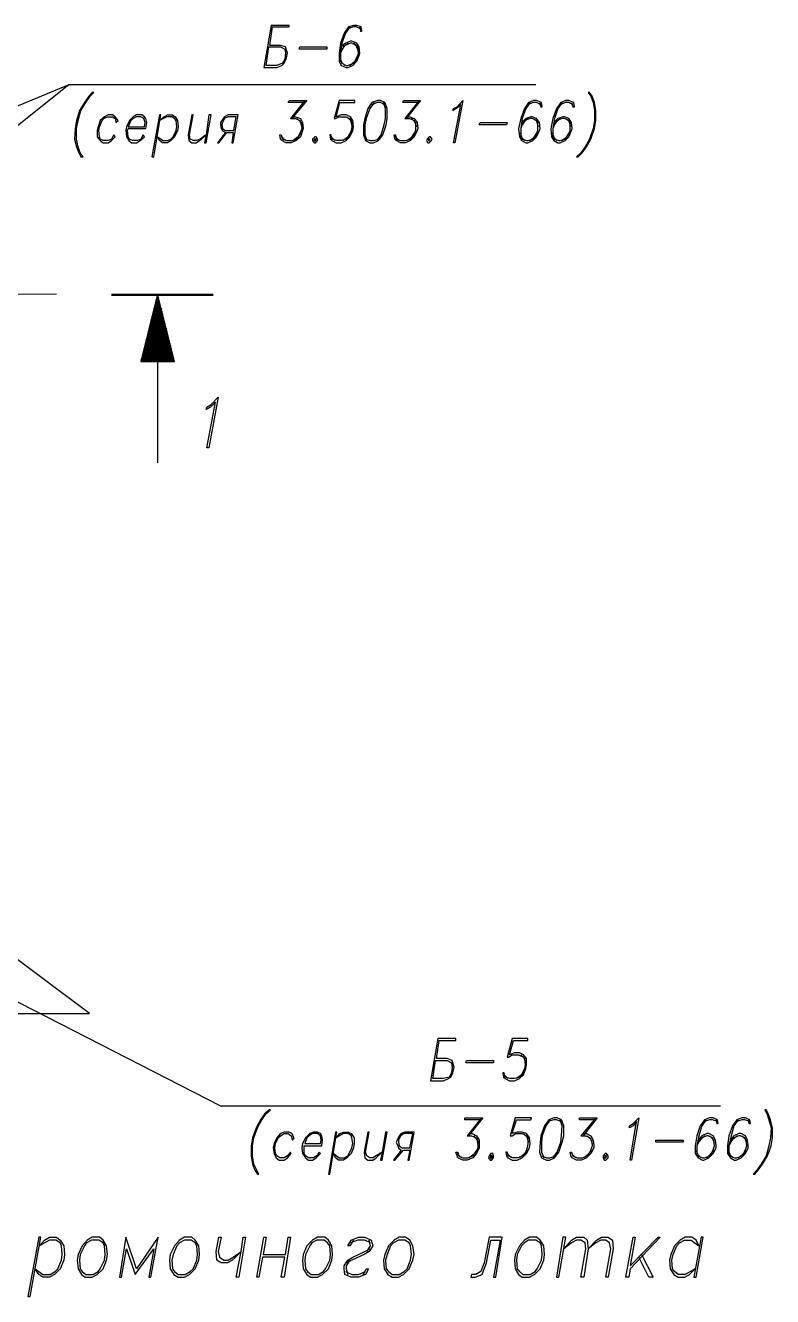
# Model space of a CAD drawing. Header units: millimetres. Extents: x 4241 to 6572, y 870 to 1291.
# Drawn here: x 4985.3 to 5029.5, y 964 to 1039.2 of the extents above; entities that cross this region are included whole.
import ezdxf

# ---------------------------------------------------------------- set-up
doc = ezdxf.new("R2010")
doc.units = ezdxf.units.MM
doc.layers.add('PDF _0', color=7, linetype='Continuous')

msp = doc.modelspace()

# ---------------------------------------------------------------- linework, layer by layer
at = {"layer": 'PDF _0', "lineweight": 25}
for points in [[(4999.9293, 1039.1502), (5000.903, 1039.1502), (5000.903, 1039.2349), (4999.8446, 1039.2349), (4999.4213, 1036.7371), (5000.1833, 1036.7371), (5000.4797, 1036.8641), (5000.6067, 1036.9911), (5000.7337, 1037.2451), (5000.8183, 1037.5838), (5000.7337, 1037.8378), (5000.6913, 1037.9648), (5000.395, 1038.0495), (4999.76, 1038.0495)], [(4999.7176, 1037.9648), (5000.395, 1037.9648), (5000.649, 1037.8378), (5000.6913, 1037.5838), (5000.649, 1037.2451), (5000.522, 1036.9911), (5000.1833, 1036.8641), (4999.5483, 1036.8641)], [(5003.1468, 1037.8378), (5001.4957, 1037.8378), (5001.538, 1037.9648), (5003.1468, 1037.9648)], [(4988.7106, 1031.4453), (4988.5413, 1031.6993), (4988.4142, 1032.038), (4988.3296, 1032.5036), (4988.3296, 1033.1387), (4988.4142, 1033.6043), (4988.5836, 1034.197), (4988.8799, 1034.6627), (4989.1339, 1035.0437), (4989.3456, 1035.2554), (4989.2609, 1035.2554), (4989.0493, 1035.0437), (4988.7953, 1034.6627), (4988.4989, 1034.197), (4988.3296, 1033.6043), (4988.2449, 1033.1387), (4988.2026, 1032.5036), (4988.3296, 1032.038), (4988.4566, 1031.6993), (4988.5836, 1031.4453)], [(5018.0063, 1031.4453), (5018.2603, 1031.6993), (5018.5143, 1032.038), (5018.7683, 1032.5036), (5018.98, 1033.1387), (5019.0646, 1033.6043), (5019.0646, 1034.197), (5018.98, 1034.6627), (5018.853, 1035.0437), (5018.6836, 1035.2554), (5018.599, 1035.2554), (5018.7683, 1035.0437), (5018.8953, 1034.6627), (5018.98, 1034.197), (5018.98, 1033.6043), (5018.8953, 1033.1387), (5018.6836, 1032.5036), (5018.4296, 1032.038), (5018.1756, 1031.6993), (5017.9216, 1031.4453)], [(5006.1525, 1034.7897), (5005.8138, 1034.6627), (5005.5598, 1034.324), (5005.3905, 1033.7313), (5005.3058, 1033.3503), (5005.3058, 1032.7576), (5005.4328, 1032.419), (5005.6868, 1032.292), (5005.8985, 1032.292), (5006.1949, 1032.419), (5006.4489, 1032.7576), (5006.6605, 1033.3503), (5006.7029, 1033.7313), (5006.7029, 1034.324), (5006.5759, 1034.6627), (5006.3219, 1034.7897)], [(5010.7247, 1032.292), (5010.64, 1032.292), (5011.0634, 1034.5357), (5010.8094, 1034.324), (5010.5977, 1034.197), (5010.64, 1034.324), (5010.8517, 1034.4087), (5011.1904, 1034.7897)], [(4990.6157, 1032.6306), (4990.531, 1032.7576), (4990.404, 1032.5036), (4990.1923, 1032.419), (4989.896, 1032.419), (4989.7266, 1032.5036), (4989.6843, 1032.6306), (4989.642, 1033.0117), (4989.6843, 1033.2233), (4989.8536, 1033.6043), (4989.9383, 1033.7313), (4990.15, 1033.816), (4990.4463, 1033.816), (4990.6157, 1033.7313), (4990.658, 1033.4773), (4990.785, 1033.6043), (4990.6157, 1033.816), (4990.4463, 1033.943), (4990.1923, 1033.943), (4989.9806, 1033.816), (4989.7266, 1033.6043), (4989.5996, 1033.2233), (4989.5573, 1033.0117), (4989.5573, 1032.6306), (4989.7266, 1032.419), (4989.896, 1032.292), (4990.1923, 1032.292), (4990.404, 1032.419)], [(4991.3777, 1033.1387), (4992.4361, 1033.1387), (4992.4784, 1033.4773), (4992.4361, 1033.7313), (4992.3514, 1033.816), (4992.182, 1033.943), (4991.8857, 1033.943), (4991.674, 1033.816), (4991.4624, 1033.6043), (4991.293, 1033.2233), (4991.2507, 1033.0117), (4991.293, 1032.6306), (4991.42, 1032.419), (4991.5894, 1032.292), (4991.8857, 1032.292), (4992.0974, 1032.419), (4992.3514, 1032.6306), (4992.2667, 1032.7576), (4992.1397, 1032.5036), (4991.928, 1032.419), (4991.6317, 1032.419), (4991.4624, 1032.5036), (4991.3777, 1032.6306), (4991.3353, 1033.0117)], [(4992.3514, 1033.2233), (4992.3937, 1033.4773), (4992.309, 1033.7313), (4992.1397, 1033.816), (4991.8857, 1033.816), (4991.674, 1033.7313), (4991.547, 1033.6043), (4991.3777, 1033.2233)], [(4992.9017, 1031.4453), (4993.3251, 1033.943), (4993.2404, 1033.943), (4992.7747, 1031.4453)], [(4993.1134, 1032.6306), (4993.4521, 1032.419), (4993.7061, 1032.419), (4993.9178, 1032.5036), (4994.0448, 1032.6306), (4994.2141, 1033.0117), (4994.2564, 1033.2233), (4994.2141, 1033.6043), (4994.1294, 1033.7313), (4993.9601, 1033.816), (4993.6638, 1033.816), (4993.2404, 1033.6043), (4993.4944, 1033.816), (4993.7061, 1033.943), (4994.0024, 1033.943), (4994.1718, 1033.816), (4994.2988, 1033.6043), (4994.3411, 1033.2233), (4994.2988, 1033.0117), (4994.1294, 1032.6306), (4993.9178, 1032.419), (4993.7061, 1032.292), (4993.4098, 1032.292), (4993.2404, 1032.419)], [(4995.9922, 1032.7576), (4995.6535, 1032.5036), (4995.4418, 1032.419), (4995.2301, 1032.419), (4995.0608, 1032.5036), (4995.0185, 1032.7576), (4995.2301, 1033.943), (4995.1455, 1033.943), (4994.9338, 1032.7576), (4994.9761, 1032.419), (4995.1455, 1032.292), (4995.3995, 1032.292), (4995.6112, 1032.419), (4995.9922, 1032.7576), (4995.9075, 1032.292), (4995.9922, 1032.292), (4996.2885, 1033.943), (4996.1615, 1033.943)], [(4997.2199, 1032.8847), (4997.6009, 1032.8847), (4997.5162, 1032.292), (4997.6009, 1032.292), (4997.8972, 1033.943), (4997.3046, 1033.943), (4997.0929, 1033.816), (4997.0082, 1033.7313), (4996.8389, 1033.4773), (4996.8389, 1033.3503), (4996.8812, 1033.1387), (4996.9659, 1033.0117), (4997.1352, 1032.8847), (4996.6695, 1032.292), (4996.7542, 1032.292)], [(4997.6432, 1033.0117), (4997.7702, 1033.816), (4997.3046, 1033.816), (4997.0929, 1033.7313), (4996.9659, 1033.4773), (4996.9235, 1033.3503), (4996.9659, 1033.1387), (4997.1352, 1033.0117)], [(5013.7728, 1033.3503), (5012.1641, 1033.3503), (5012.2064, 1033.4773), (5013.8151, 1033.4773)], [(5002.4271, 1032.6306), (5002.3001, 1032.5036), (5002.3001, 1032.419), (5002.3847, 1032.292), (5002.4694, 1032.292), (5002.5964, 1032.419), (5002.5964, 1032.5036), (5002.5117, 1032.6306)], [(5002.3847, 1032.5036), (5002.3847, 1032.419), (5002.4694, 1032.419), (5002.5117, 1032.5036)], [(5009.2006, 1032.6306), (5009.0736, 1032.5036), (5009.0313, 1032.419), (5009.116, 1032.292), (5009.2006, 1032.292), (5009.3276, 1032.419), (5009.37, 1032.5036), (5009.2853, 1032.6306)], [(5009.1583, 1032.5036), (5009.1583, 1032.419), (5009.243, 1032.419), (5009.243, 1032.5036)], [(4996.1615, 1014.215), (4996.0345, 1014.215), (4996.5425, 1016.9244), (4996.2462, 1016.6281), (4995.9922, 1016.5011), (4996.0345, 1016.6281), (4996.2885, 1016.7974), (4996.7119, 1017.2208)], [(5009.7933, 979.1195), (5010.767, 979.1195), (5010.767, 979.2465), (5009.7087, 979.2465), (5009.2853, 976.7487), (5010.0473, 976.7487), (5010.3437, 976.8757), (5010.4707, 976.9604), (5010.5977, 977.2144), (5010.6824, 977.5531), (5010.5977, 977.8071), (5010.5553, 977.9341), (5010.259, 978.0611), (5009.624, 978.0611)], [(5009.5816, 977.9341), (5010.259, 977.9341), (5010.513, 977.8071), (5010.5553, 977.5531), (5010.513, 977.2144), (5010.386, 976.9604), (5010.0473, 976.8757), (5009.4123, 976.8757)], [(5013.0108, 977.8071), (5011.3597, 977.8071), (5011.402, 977.9341), (5013.0108, 977.9341)], [(4999.125, 971.2028), (4998.9979, 971.4569), (4998.8286, 971.7955), (4998.7439, 972.3036), (4998.7439, 972.8962), (4998.8286, 973.3619), (4999.0403, 973.9546), (4999.2943, 974.4203), (4999.5483, 974.8013), (4999.8023, 975.013), (4999.7176, 975.013), (4999.4636, 974.8013), (4999.2096, 974.4203), (4998.9556, 973.9546), (4998.7439, 973.3619), (4998.6593, 972.8962), (4998.6593, 972.3036), (4998.7439, 971.7955), (4998.8709, 971.4569), (4999.0403, 971.2028)], [(5028.463, 971.2028), (5028.6746, 971.4569), (5028.9286, 971.7955), (5029.225, 972.3036), (5029.4367, 972.8962), (5029.5213, 973.3619), (5029.5213, 973.9546), (5029.3943, 974.4203), (5029.2673, 974.8013), (5029.1403, 975.013), (5029.0557, 975.013), (5029.1827, 974.8013), (5029.3097, 974.4203), (5029.4367, 973.9546), (5029.3943, 973.3619), (5029.3097, 972.8962), (5029.1403, 972.3036), (5028.844, 971.7955), (5028.59, 971.4569), (5028.3783, 971.2028)], [(5016.5669, 974.5473), (5016.2705, 974.4203), (5016.0165, 974.0816), (5015.8049, 973.4889), (5015.7625, 973.1079), (5015.7202, 972.5152), (5015.8472, 972.1765), (5016.1435, 972.0495), (5016.3129, 972.0495), (5016.6092, 972.1765), (5016.8632, 972.5152), (5017.0749, 973.1079), (5017.1596, 973.4889), (5017.1596, 974.0816), (5017.0326, 974.4203), (5016.7786, 974.5473)], [(5021.1814, 972.0495), (5021.0967, 972.0495), (5021.4777, 974.3356), (5021.2661, 974.0816), (5021.0544, 973.9546), (5021.0544, 974.0816), (5021.2661, 974.2086), (5021.6047, 974.5473)], [(5001.03, 972.4306), (5000.9877, 972.5152), (5000.8183, 972.3036), (5000.6067, 972.1765), (5000.3527, 972.1765), (5000.1833, 972.3036), (5000.0987, 972.4306), (5000.0563, 972.7692), (5000.0987, 973.0232), (5000.268, 973.3619), (5000.395, 973.4889), (5000.6067, 973.6159), (5000.8607, 973.6159), (5001.03, 973.4889), (5001.1147, 973.2349), (5001.1994, 973.3619), (5001.0724, 973.6159), (5000.903, 973.7006), (5000.6067, 973.7006), (5000.395, 973.6159), (5000.1833, 973.3619), (5000.014, 973.0232), (4999.9716, 972.7692), (5000.014, 972.4306), (5000.141, 972.1765), (5000.3103, 972.0495), (5000.6067, 972.0495), (5000.8183, 972.1765)], [(5001.792, 972.8962), (5002.8504, 972.8962), (5002.8927, 973.2349), (5002.8504, 973.4889), (5002.7657, 973.6159), (5002.5964, 973.7006), (5002.3424, 973.7006), (5002.1307, 973.6159), (5001.8767, 973.3619), (5001.7074, 973.0232), (5001.665, 972.7692), (5001.7074, 972.4306), (5001.8767, 972.1765), (5002.0461, 972.0495), (5002.3001, 972.0495), (5002.5117, 972.1765), (5002.7657, 972.4306), (5002.6811, 972.5152), (5002.5541, 972.3036), (5002.3424, 972.1765), (5002.0461, 972.1765), (5001.8767, 972.3036), (5001.792, 972.4306), (5001.792, 972.7692)], [(5002.7657, 973.0232), (5002.8081, 973.2349), (5002.7657, 973.4889), (5002.5964, 973.6159), (5002.3001, 973.6159), (5002.0884, 973.4889), (5001.9614, 973.3619), (5001.8344, 973.0232)], [(5003.3161, 971.2028), (5003.7394, 973.7006), (5003.6548, 973.7006), (5003.2314, 971.2028)], [(5003.5278, 972.4306), (5003.8664, 972.1765), (5004.1628, 972.1765), (5004.3745, 972.3036), (5004.4591, 972.4306), (5004.6285, 972.7692), (5004.6708, 973.0232), (5004.6285, 973.3619), (5004.5861, 973.4889), (5004.4168, 973.6159), (5004.1205, 973.6159), (5003.6971, 973.3619), (5003.9088, 973.6159), (5004.1205, 973.7006), (5004.4168, 973.7006), (5004.5861, 973.6159), (5004.7555, 973.3619), (5004.7555, 973.0232), (5004.7131, 972.7692), (5004.5861, 972.4306), (5004.3321, 972.1765), (5004.1205, 972.0495), (5003.8241, 972.0495), (5003.6548, 972.1765)], [(5006.4065, 972.5152), (5006.0679, 972.3036), (5005.8562, 972.1765), (5005.6868, 972.1765), (5005.5175, 972.3036), (5005.4328, 972.5152), (5005.6445, 973.7006), (5005.5598, 973.7006), (5005.3482, 972.5152), (5005.3905, 972.1765), (5005.5598, 972.0495), (5005.8562, 972.0495), (5006.0679, 972.1765), (5006.4065, 972.5152), (5006.3219, 972.0495), (5006.4065, 972.0495), (5006.7029, 973.7006), (5006.6182, 973.7006)], [(5007.6766, 972.6422), (5008.0576, 972.6422), (5007.9306, 972.0495), (5008.0153, 972.0495), (5008.3116, 973.7006), (5007.7612, 973.7006), (5007.5496, 973.6159), (5007.4226, 973.4889), (5007.2956, 973.2349), (5007.2532, 973.1079), (5007.3379, 972.8962), (5007.3802, 972.7692), (5007.5496, 972.6422), (5007.0839, 972.0495), (5007.1686, 972.0495)], [(5008.0576, 972.7692), (5008.2269, 973.6159), (5007.7189, 973.6159), (5007.5072, 973.4889), (5007.3802, 973.2349), (5007.3802, 973.1079), (5007.4226, 972.8962), (5007.5919, 972.7692)], [(5024.2295, 973.1079), (5022.6208, 973.1079), (5022.6208, 973.2349), (5024.2295, 973.2349)], [(5012.8414, 972.4306), (5012.7568, 972.3036), (5012.7144, 972.1765), (5012.7991, 972.0495), (5012.8838, 972.0495), (5013.0108, 972.1765), (5013.0108, 972.3036), (5012.9684, 972.4306)], [(5012.8414, 972.3036), (5012.7991, 972.1765), (5012.9261, 972.1765), (5012.9261, 972.3036)], [(5019.615, 972.4306), (5019.488, 972.3036), (5019.488, 972.1765), (5019.5727, 972.0495), (5019.6573, 972.0495), (5019.7843, 972.1765), (5019.7843, 972.3036), (5019.6997, 972.4306)], [(5019.615, 972.3036), (5019.5727, 972.1765), (5019.6573, 972.1765), (5019.6997, 972.3036)], [(4985.5778, 963.9636), (4986.2128, 967.4774), (4986.0858, 967.4774), (4985.4508, 963.9636)], [(4985.8742, 965.6147), (4986.3398, 965.276), (4986.7632, 965.276), (4987.0595, 965.4453), (4987.2289, 965.6147), (4987.4405, 966.1227), (4987.4829, 966.4614), (4987.4405, 966.9694), (4987.3559, 967.1387), (4987.1019, 967.308), (4986.7209, 967.308), (4986.1282, 966.9694), (4986.4245, 967.308), (4986.7209, 967.4774), (4987.1442, 967.4774), (4987.3559, 967.308), (4987.5675, 966.9694), (4987.6099, 966.4614), (4987.5675, 966.1227), (4987.3559, 965.6147), (4987.0172, 965.276), (4986.7209, 965.1066), (4986.3398, 965.1066), (4986.0858, 965.276)], [(4989.2609, 967.4774), (4988.9646, 967.308), (4988.6683, 966.9694), (4988.4142, 966.4614), (4988.3719, 966.1227), (4988.4142, 965.6147), (4988.6259, 965.276), (4988.8376, 965.1066), (4989.2609, 965.1066), (4989.5573, 965.276), (4989.896, 965.6147), (4990.1076, 966.1227), (4990.15, 966.4614), (4990.1076, 966.9694), (4989.896, 967.308), (4989.6843, 967.4774)], [(4989.2186, 967.308), (4988.9223, 967.1387), (4988.7953, 966.9694), (4988.5413, 966.4614), (4988.4989, 966.1227), (4988.5413, 965.6147), (4988.6683, 965.4453), (4988.8799, 965.276), (4989.3033, 965.276), (4989.5996, 965.4453), (4989.7266, 965.6147), (4989.9806, 966.1227), (4990.023, 966.4614), (4989.9806, 966.9694), (4989.896, 967.1387), (4989.642, 967.308)], [(4990.8697, 965.1066), (4990.9967, 965.1066), (4991.293, 966.8), (4991.801, 965.276), (4992.9017, 966.8), (4992.6054, 965.1066), (4992.7324, 965.1066), (4993.1557, 967.4774), (4991.8857, 965.6147), (4991.2507, 967.4774)], [(4994.7221, 967.4774), (4994.4258, 967.308), (4994.1294, 966.9694), (4993.8754, 966.4614), (4993.8331, 966.1227), (4993.8754, 965.6147), (4994.0871, 965.276), (4994.3411, 965.1066), (4994.7221, 965.1066), (4995.0185, 965.276), (4995.3572, 965.6147), (4995.5688, 966.1227), (4995.6112, 966.4614), (4995.5688, 966.9694), (4995.3572, 967.308), (4995.1455, 967.4774)], [(4994.7221, 967.308), (4994.4258, 967.1387), (4994.2564, 966.9694), (4994.0448, 966.4614), (4993.9601, 966.1227), (4994.0024, 965.6147), (4994.1294, 965.4453), (4994.3411, 965.276), (4994.7645, 965.276), (4995.0608, 965.4453), (4995.2301, 965.6147), (4995.4418, 966.1227), (4995.4842, 966.4614), (4995.4418, 966.9694), (4995.3572, 967.1387), (4995.1031, 967.308)], [(4998.0666, 966.6307), (4997.5586, 966.1227), (4997.2622, 965.9533), (4996.8812, 965.9533), (4996.6272, 966.1227), (4996.5849, 966.6307), (4996.7542, 967.4774), (4996.8812, 967.4774), (4996.7119, 966.6307), (4996.7965, 966.292), (4997.0505, 966.1227), (4997.3046, 966.1227), (4997.6009, 966.292), (4998.0666, 966.6307), (4998.1936, 967.4774), (4998.3206, 967.4774), (4997.9396, 965.1066), (4997.7702, 965.1066)], [(4999.125, 965.1066), (4998.9979, 965.1066), (4999.4213, 967.4774), (4999.5483, 967.4774), (4999.379, 966.4614), (5000.6913, 966.4614), (5000.8607, 967.4774), (5000.9877, 967.4774), (5000.6067, 965.1066), (5000.4373, 965.1066), (5000.649, 966.292), (4999.3366, 966.292)], [(5002.5964, 967.4774), (5002.3001, 967.308), (5001.9614, 966.9694), (5001.7497, 966.4614), (5001.7074, 966.1227), (5001.7497, 965.6147), (5001.9614, 965.276), (5002.1731, 965.1066), (5002.5964, 965.1066), (5002.8927, 965.276), (5003.2314, 965.6147), (5003.4431, 966.1227), (5003.4854, 966.4614), (5003.4431, 966.9694), (5003.2314, 967.308), (5003.0198, 967.4774)], [(5002.5541, 967.308), (5002.2577, 967.1387), (5002.1307, 966.9694), (5001.8767, 966.4614), (5001.8344, 966.1227), (5001.8767, 965.6147), (5002.0037, 965.4453), (5002.2154, 965.276), (5002.6387, 965.276), (5002.9351, 965.4453), (5003.0621, 965.6147), (5003.3161, 966.1227), (5003.3584, 966.4614), (5003.3161, 966.9694), (5003.1891, 967.1387), (5002.9774, 967.308)], [(5007.4226, 967.4774), (5007.1262, 967.308), (5006.7875, 966.9694), (5006.5759, 966.4614), (5006.4912, 966.1227), (5006.5335, 965.6147), (5006.7452, 965.276), (5006.9992, 965.1066), (5007.3802, 965.1066), (5007.6766, 965.276), (5008.0153, 965.6147), (5008.2269, 966.1227), (5008.3116, 966.4614), (5008.2269, 966.9694), (5008.0576, 967.308), (5007.8036, 967.4774)], [(5007.3802, 967.308), (5007.0839, 967.1387), (5006.9146, 966.9694), (5006.7029, 966.4614), (5006.6182, 966.1227), (5006.6605, 965.6147), (5006.7875, 965.4453), (5006.9992, 965.276), (5007.4226, 965.276), (5007.7189, 965.4453), (5007.8883, 965.6147), (5008.0999, 966.1227), (5008.1423, 966.4614), (5008.0999, 966.9694), (5008.0153, 967.1387), (5007.7612, 967.308)], [(5013.0108, 965.1066), (5013.1378, 965.1066), (5013.5188, 967.4774), (5012.7568, 967.4774), (5012.4604, 965.9533), (5012.2487, 965.4453), (5011.9524, 965.276), (5011.6984, 965.276), (5011.6561, 965.1066), (5011.9101, 965.1066), (5012.3334, 965.276), (5012.5874, 965.9533), (5012.8414, 967.308), (5013.3918, 967.308)], [(5015.1275, 967.4774), (5014.8312, 967.308), (5014.5348, 966.9694), (5014.2808, 966.4614), (5014.2385, 966.1227), (5014.2808, 965.6147), (5014.4925, 965.276), (5014.7042, 965.1066), (5015.1275, 965.1066), (5015.4238, 965.276), (5015.7625, 965.6147), (5015.9742, 966.1227), (5016.0165, 966.4614), (5015.9742, 966.9694), (5015.7625, 967.308), (5015.5509, 967.4774)], [(5015.0852, 967.308), (5014.8312, 967.1387), (5014.6618, 966.9694), (5014.4078, 966.4614), (5014.3655, 966.1227), (5014.4078, 965.6147), (5014.5348, 965.4453), (5014.7465, 965.276), (5015.1698, 965.276), (5015.4662, 965.4453), (5015.5932, 965.6147), (5015.8472, 966.1227), (5015.8895, 966.4614), (5015.8472, 966.9694), (5015.7625, 967.1387), (5015.5085, 967.308)], [(5016.8632, 965.1066), (5017.2866, 967.4774), (5017.1172, 967.4774), (5016.7362, 965.1066)], [(5018.3449, 965.1066), (5018.1756, 965.1066), (5018.472, 966.8), (5018.4296, 967.1387), (5018.1756, 967.308), (5017.9216, 967.308), (5017.6253, 967.1387), (5017.1596, 966.8), (5017.6253, 967.308), (5017.9216, 967.4774), (5018.3449, 967.4774), (5018.5566, 967.308), (5018.599, 966.8)], [(5019.7843, 965.1066), (5019.6573, 965.1066), (5019.9537, 966.8), (5019.869, 967.1387), (5019.6573, 967.308), (5019.361, 967.308), (5019.0646, 967.1387), (5018.599, 966.8), (5019.107, 967.308), (5019.4033, 967.4774), (5019.7843, 967.4774), (5020.0383, 967.308), (5020.0807, 966.8)], [(5021.0967, 965.784), (5022.7478, 967.4774), (5022.8748, 967.4774), (5021.0967, 965.6147), (5021.012, 965.1066), (5020.8427, 965.1066), (5021.2661, 967.4774), (5021.3931, 967.4774)], [(5024.9492, 965.6147), (5024.3565, 965.276), (5023.9331, 965.276), (5023.7215, 965.4453), (5023.5945, 965.6147), (5023.5521, 966.1227), (5023.6368, 966.4614), (5023.8485, 966.9694), (5024.0178, 967.1387), (5024.3142, 967.308), (5024.6952, 967.308), (5025.1609, 966.9694), (5024.9915, 967.308), (5024.7375, 967.4774), (5024.3565, 967.4774), (5024.0601, 967.308), (5023.7215, 966.9694), (5023.5098, 966.4614), (5023.4251, 966.1227), (5023.4675, 965.6147), (5023.6791, 965.276), (5023.9331, 965.1066), (5024.3142, 965.1066), (5024.6105, 965.276)], [(5024.9915, 965.1066), (5025.4149, 967.4774), (5025.2879, 967.4774), (5024.8645, 965.1066)]]:
    msp.add_lwpolyline(points, close=True, dxfattribs=at)
for points in [[(5005.0942, 1039.1502), (5005.1365, 1038.8962), (5005.2212, 1038.8962), (5005.1788, 1039.1502), (5004.9248, 1039.2349), (5004.7131, 1039.2349), (5004.4168, 1039.1502), (5004.1628, 1038.7692), (5003.9511, 1038.1765), (5003.8664, 1037.5838), (5003.8664, 1037.1181), (5003.9935, 1036.8641), (5004.2898, 1036.7371), (5004.3745, 1036.7371), (5004.6708, 1036.8641), (5004.9248, 1037.1181), (5005.0518, 1037.4568), (5005.0942, 1037.5838), (5005.0518, 1037.9648), (5004.9248, 1038.1765), (5004.6285, 1038.3035), (5004.5438, 1038.3035), (5004.2475, 1038.1765), (5003.9935, 1037.9648)], [(5004.5015, 1039.1502), (5004.2475, 1038.7692), (5004.0358, 1038.1765), (5003.9511, 1037.5838), (5003.9511, 1037.1181), (5004.2051, 1036.8641)], [(5005.1365, 1039.0232), (5004.8825, 1039.1502), (5004.7131, 1039.1502), (5004.3745, 1039.0232)], [(5005.0095, 1037.7108), (5004.8825, 1038.0495), (5004.6285, 1038.1765), (5004.5438, 1038.1765), (5004.2051, 1038.0495), (5003.9511, 1037.7108)], [(5004.4168, 1038.1765), (5004.1205, 1037.9648), (5003.9511, 1037.5838)], [(5004.5015, 1036.8641), (5004.7978, 1037.1181), (5004.9672, 1037.4568), (5005.0095, 1037.5838), (5004.9672, 1037.9648), (5004.7131, 1038.1765)], [(5003.9088, 1037.3298), (5004.0358, 1036.9911), (5004.2898, 1036.8641), (5004.3745, 1036.8641), (5004.7131, 1036.9911), (5004.9672, 1037.3298)], [(5015.5085, 1035.7211), (4987.8639, 1035.7211), (4963.6907, 1025.6877)], [(4987.8639, 1035.7211), (4976.0948, 1026.3228)], [(5001.8344, 1034.6627), (5000.8607, 1034.6627), (5000.903, 1034.7897), (5001.9614, 1034.7897), (5001.0724, 1033.7313)], [(5001.8344, 1034.7897), (5000.9877, 1033.7313), (5001.284, 1033.7313), (5001.538, 1033.6043), (5001.665, 1033.2233)], [(5004.5438, 1032.8847), (5004.2898, 1032.5036), (5003.9935, 1032.419), (5003.6971, 1032.419), (5003.4431, 1032.5036), (5003.4008, 1032.7576), (5003.3161, 1032.7576), (5003.3584, 1032.5036), (5003.4431, 1032.419), (5003.6971, 1032.292), (5003.9935, 1032.292), (5004.2898, 1032.419), (5004.5015, 1032.6306), (5004.6708, 1033.0117), (5004.7131, 1033.2233), (5004.6708, 1033.6043), (5004.5438, 1033.816), (5004.2898, 1033.943), (5003.9935, 1033.943), (5003.6971, 1033.816), (5003.9088, 1034.6627), (5004.7978, 1034.6627), (5004.7978, 1034.7897), (5003.8664, 1034.7897), (5003.5701, 1033.7313), (5003.6548, 1033.7313), (5003.8664, 1033.816), (5004.2475, 1033.816), (5004.5015, 1033.7313), (5004.6285, 1033.3503)], [(5005.9409, 1034.6627), (5005.6868, 1034.324), (5005.4752, 1033.7313), (5005.3905, 1033.3503), (5005.3905, 1032.7576), (5005.5175, 1032.419)], [(5006.5759, 1034.5357), (5006.3219, 1034.6627), (5006.1102, 1034.6627), (5005.8138, 1034.5357)], [(5006.1102, 1032.419), (5006.3642, 1032.7576), (5006.5335, 1033.3503), (5006.6182, 1033.7313), (5006.6182, 1034.324), (5006.4912, 1034.6627)], [(5008.6079, 1034.6627), (5007.6342, 1034.6627), (5007.6766, 1034.7897), (5008.6926, 1034.7897), (5007.8459, 1033.7313)], [(5008.6079, 1034.7897), (5007.7612, 1033.7313), (5008.0576, 1033.7313), (5008.3116, 1033.6043), (5008.4386, 1033.2233)], [(5015.7202, 1034.6627), (5015.8049, 1034.4087), (5015.8895, 1034.4087), (5015.8472, 1034.6627), (5015.5509, 1034.7897), (5015.3815, 1034.7897), (5015.0852, 1034.6627), (5014.8312, 1034.324), (5014.6195, 1033.7313), (5014.4925, 1033.1387), (5014.5348, 1032.6306), (5014.6618, 1032.419), (5014.9158, 1032.292), (5015.0428, 1032.292), (5015.3392, 1032.419), (5015.5509, 1032.6306), (5015.7202, 1033.0117), (5015.7625, 1033.1387), (5015.7202, 1033.4773), (5015.5509, 1033.7313), (5015.2968, 1033.816), (5015.2122, 1033.816), (5014.9158, 1033.7313), (5014.6618, 1033.4773)], [(5015.1698, 1034.6627), (5014.9158, 1034.324), (5014.7042, 1033.7313), (5014.6195, 1033.1387), (5014.6195, 1032.6306), (5014.8735, 1032.419)], [(5015.8049, 1034.5357), (5015.5509, 1034.6627), (5015.3392, 1034.6627), (5015.0428, 1034.5357)], [(5017.6253, 1034.6627), (5017.7099, 1034.4087), (5017.7946, 1034.4087), (5017.7523, 1034.6627), (5017.4559, 1034.7897), (5017.2866, 1034.7897), (5016.9902, 1034.6627), (5016.7362, 1034.324), (5016.5246, 1033.7313), (5016.3975, 1033.1387), (5016.4399, 1032.6306), (5016.5669, 1032.419), (5016.8209, 1032.292), (5016.9479, 1032.292), (5017.2442, 1032.419), (5017.4559, 1032.6306), (5017.6253, 1033.0117), (5017.6676, 1033.1387), (5017.6253, 1033.4773), (5017.4559, 1033.7313), (5017.2019, 1033.816), (5017.1172, 1033.816), (5016.8209, 1033.7313), (5016.5669, 1033.4773)], [(5017.0749, 1034.6627), (5016.8209, 1034.324), (5016.6092, 1033.7313), (5016.5246, 1033.1387), (5016.5246, 1032.6306), (5016.7786, 1032.419)], [(5017.7099, 1034.5357), (5017.4559, 1034.6627), (5017.2442, 1034.6627), (5016.9479, 1034.5357)], [(5001.1147, 1033.816), (5001.284, 1033.816), (5001.5804, 1033.7313), (5001.7074, 1033.4773), (5001.7497, 1033.1387), (5001.7074, 1033.0117), (5001.5804, 1032.6306), (5001.3264, 1032.419), (5001.03, 1032.292), (5000.7337, 1032.292), (5000.4797, 1032.419), (5000.395, 1032.5036), (5000.3527, 1032.7576), (5000.4373, 1032.7576), (5000.522, 1032.5036), (5000.776, 1032.419), (5001.0724, 1032.419), (5001.3687, 1032.5036), (5001.6227, 1032.8847)], [(5001.3687, 1033.7313), (5001.6227, 1033.4773), (5001.665, 1033.1387), (5001.6227, 1033.0117), (5001.4534, 1032.6306), (5001.157, 1032.419)], [(5004.3321, 1033.816), (5004.5861, 1033.6043), (5004.6285, 1033.2233), (5004.5861, 1033.0117), (5004.4168, 1032.6306), (5004.0781, 1032.419)], [(5007.8883, 1033.816), (5008.0576, 1033.816), (5008.3116, 1033.7313), (5008.4809, 1033.4773), (5008.5233, 1033.1387), (5008.4809, 1033.0117), (5008.3116, 1032.6306), (5008.0999, 1032.419), (5007.8036, 1032.292), (5007.5072, 1032.292), (5007.2532, 1032.419), (5007.1686, 1032.5036), (5007.1262, 1032.7576), (5007.2109, 1032.7576), (5007.2532, 1032.5036), (5007.5072, 1032.419), (5007.8036, 1032.419), (5008.0999, 1032.5036), (5008.3539, 1032.8847)], [(5008.1423, 1033.7313), (5008.3963, 1033.4773), (5008.3963, 1033.1387), (5008.3963, 1033.0117), (5008.2269, 1032.6306), (5007.8883, 1032.419)], [(5015.6779, 1033.2233), (5015.5509, 1033.6043), (5015.2968, 1033.7313), (5015.1698, 1033.7313), (5014.8735, 1033.6043), (5014.6195, 1033.2233)], [(5015.0852, 1033.7313), (5014.7465, 1033.4773), (5014.6195, 1033.1387)], [(5015.1275, 1032.419), (5015.4662, 1032.6306), (5015.6355, 1033.0117), (5015.6355, 1033.1387), (5015.6355, 1033.4773), (5015.3815, 1033.7313)], [(5017.5829, 1033.2233), (5017.4559, 1033.6043), (5017.2019, 1033.7313), (5017.0749, 1033.7313), (5016.7786, 1033.6043), (5016.5246, 1033.2233)], [(5016.9902, 1033.7313), (5016.6516, 1033.4773), (5016.5246, 1033.1387)], [(5017.0326, 1032.419), (5017.3712, 1032.6306), (5017.5406, 1033.0117), (5017.5406, 1033.1387), (5017.5406, 1033.4773), (5017.2866, 1033.7313)], [(5014.5772, 1032.8847), (5014.7042, 1032.5036), (5014.9582, 1032.419), (5015.0428, 1032.419), (5015.3392, 1032.5036), (5015.5932, 1032.8847)], [(5016.4822, 1032.8847), (5016.6092, 1032.5036), (5016.8632, 1032.419), (5016.9479, 1032.419), (5017.2442, 1032.5036), (5017.4983, 1032.8847)], [(5000.6913, 1032.419), (5000.4373, 1032.6306)], [(5003.6124, 1032.419), (5003.3584, 1032.6306)], [(5005.4328, 1032.5036), (5005.7292, 1032.419), (5005.8985, 1032.419), (5006.1949, 1032.5036)], [(5007.4226, 1032.419), (5007.1686, 1032.6306)], [(4990.404, 1023.2747), (4996.4155, 1023.2747)], [(4993.1557, 1023.2747), (4993.1134, 1023.317), (4992.1397, 1019.3375), (4994.1294, 1019.3375), (4993.1134, 1023.317), (4993.1134, 1013.326)], [(4993.2404, 1022.809), (4993.0287, 1023.0206)], [(4993.2827, 1022.7243), (4993.0287, 1022.9783)], [(4993.1981, 1023.1053), (4993.0711, 1023.19)], [(4993.1981, 1023.0206), (4993.0711, 1023.1476)], [(4993.1981, 1022.9783), (4993.0711, 1023.1053)], [(4993.2404, 1022.8513), (4993.0711, 1023.063), (4993.2404, 1022.936)], [(4993.1557, 1023.2323), (4993.1134, 1023.2747)], [(4993.1557, 1023.1476), (4993.1134, 1023.2323)], [(4993.5368, 1021.6659), (4992.8594, 1022.3433)], [(4993.5791, 1021.5813), (4992.8594, 1022.301)], [(4993.5791, 1021.5389), (4992.8594, 1022.2586)], [(4993.5791, 1021.4966), (4992.8594, 1022.2163)], [(4993.4521, 1021.9623), (4992.9017, 1022.5126)], [(4993.4944, 1021.8776), (4992.9017, 1022.4703)], [(4993.4944, 1021.8353), (4992.9017, 1022.428)], [(4993.4944, 1021.7929), (4992.9017, 1022.3856)], [(4993.5368, 1021.7083), (4992.9017, 1022.3433)], [(4993.4098, 1022.2163), (4992.9441, 1022.6396)], [(4993.4521, 1022.0893), (4992.9441, 1022.5973), (4993.4098, 1022.1316)], [(4993.4521, 1022.0046), (4992.9441, 1022.555)], [(4993.3674, 1022.428), (4992.9864, 1022.809), (4993.3251, 1022.5126)], [(4993.3674, 1022.3856), (4992.9864, 1022.7666)], [(4993.3674, 1022.301), (4992.9864, 1022.7243)], [(4993.4098, 1022.2586), (4992.9864, 1022.682)], [(4993.2827, 1022.682), (4993.0287, 1022.936)], [(4993.2827, 1022.5973), (4993.0287, 1022.8936)], [(4993.3251, 1022.555), (4993.0287, 1022.8513)], [(4993.9178, 1020.2265), (4992.6477, 1021.4543)], [(4993.8331, 1020.4806), (4992.6901, 1021.6236), (4993.8331, 1020.5229)], [(4993.8754, 1020.3959), (4992.6901, 1021.5813)], [(4993.8754, 1020.3536), (4992.6901, 1021.5389)], [(4993.8754, 1020.2689), (4992.6901, 1021.4966)], [(4993.7484, 1020.8192), (4992.7324, 1021.8353)], [(4993.7484, 1020.7769), (4992.7324, 1021.7929)], [(4993.7908, 1020.6922), (4992.7324, 1021.7506)], [(4993.7908, 1020.6499), (4992.7324, 1021.7083)], [(4993.8331, 1020.5652), (4992.7324, 1021.6659)], [(4993.6638, 1021.1156), (4992.7747, 1022.0046)], [(4993.7061, 1021.0732), (4992.7747, 1021.9623)], [(4993.7061, 1020.9886), (4992.7747, 1021.9199)], [(4993.7484, 1020.8616), (4992.7747, 1021.8776), (4993.7061, 1020.9462)], [(4993.6214, 1021.2849), (4992.8171, 1022.1316), (4993.6214, 1021.3696)], [(4993.6638, 1021.2426), (4992.8171, 1022.0893)], [(4993.6638, 1021.2002), (4992.8171, 1022.0469)], [(4993.6214, 1021.4119), (4992.8594, 1022.1739)], [(4994.0024, 1019.3375), (4992.4784, 1020.8192)], [(4993.9601, 1019.3375), (4992.4784, 1020.7769)], [(4993.9178, 1019.3375), (4992.4784, 1020.7346)], [(4993.7908, 1019.3375), (4992.4784, 1020.6922), (4993.8754, 1019.3375)], [(4993.1134, 1020.3112), (4992.5207, 1020.9462), (4994.1294, 1019.3799)], [(4994.0871, 1019.3375), (4992.5207, 1020.9039)], [(4994.0448, 1019.3375), (4992.5207, 1020.8616)], [(4994.0448, 1019.6762), (4992.5631, 1021.1579)], [(4994.0448, 1019.6339), (4992.5631, 1021.1156)], [(4994.0871, 1019.5492), (4992.5631, 1021.0732)], [(4994.0871, 1019.5069), (4992.5631, 1021.0309)], [(4994.0871, 1019.4645), (4992.5631, 1020.9886)], [(4993.9601, 1019.9725), (4992.6054, 1021.3273)], [(4993.9601, 1019.9302), (4992.6054, 1021.2849)], [(4994.0024, 1019.8455), (4992.6054, 1021.2426)], [(4994.0024, 1019.8032), (4992.6054, 1021.2002)], [(4994.0024, 1019.7609), (4992.6054, 1021.1579)], [(4993.9178, 1020.0995), (4992.6477, 1021.4119), (4993.9178, 1020.1419)], [(4993.9601, 1020.0572), (4992.6477, 1021.3696)], [(4992.9017, 1019.3375), (4992.2667, 1019.9725)], [(4992.8594, 1019.3375), (4992.2667, 1019.9302)], [(4993.1557, 1019.3375), (4992.309, 1020.1419)], [(4993.0711, 1019.3375), (4992.309, 1020.0995)], [(4993.0287, 1019.3375), (4992.309, 1020.0572)], [(4992.9864, 1019.3375), (4992.309, 1020.0149)], [(4992.9441, 1019.3375), (4992.309, 1019.9725)], [(4993.3251, 1019.3375), (4992.3514, 1020.2689)], [(4993.2404, 1019.3375), (4992.3514, 1020.2265), (4993.2827, 1019.3375)], [(4993.1981, 1019.3375), (4992.3514, 1020.1842)], [(4993.4944, 1019.3375), (4992.3937, 1020.4382), (4993.5368, 1019.3375)], [(4993.4521, 1019.3375), (4992.3937, 1020.3959)], [(4993.4098, 1019.3375), (4992.3937, 1020.3536)], [(4993.3674, 1019.3375), (4992.3937, 1020.3112)], [(4993.7484, 1019.3375), (4992.4361, 1020.6499)], [(4993.7061, 1019.3375), (4992.4361, 1020.6076)], [(4993.6638, 1019.3375), (4992.4361, 1020.5652)], [(4993.6214, 1019.3375), (4992.4361, 1020.5229)], [(4993.5791, 1019.3375), (4992.4361, 1020.4806)], [(4992.2667, 1019.3375), (4992.1397, 1019.4645)], [(4992.2244, 1019.3375), (4992.1397, 1019.4222)], [(4992.182, 1019.3375), (4992.1397, 1019.3799)], [(4992.1397, 1019.3375), (4992.1397, 1019.3375)], [(4992.5207, 1019.3375), (4992.182, 1019.6339)], [(4992.4784, 1019.3375), (4992.182, 1019.5915)], [(4992.4361, 1019.3375), (4992.182, 1019.5492)], [(4992.309, 1019.3375), (4992.182, 1019.5069), (4992.3937, 1019.3375)], [(4992.6477, 1019.3375), (4992.2244, 1019.7609), (4992.6901, 1019.3375)], [(4992.6054, 1019.3375), (4992.2244, 1019.7185)], [(4992.5631, 1019.3375), (4992.2244, 1019.6762)], [(4992.8171, 1019.3375), (4992.2667, 1019.8879)], [(4992.7747, 1019.3375), (4992.2667, 1019.8455)], [(4992.7324, 1019.3375), (4992.2667, 1019.8032)], [(4939.7716, 1004.5203), (4996.8389, 975.267), (5026.4309, 975.267)], [(4895.6587, 967.181), (4902.2629, 975.9867), (4902.2629, 971.1605), (4984.2654, 971.1605), (4984.2654, 980.7282), (4989.0916, 980.7282), (4980.286, 987.2901), (4984.2654, 987.2901)], [(5014.8312, 977.3414), (5014.5772, 976.9604), (5014.2385, 976.8757), (5013.9845, 976.8757), (5013.6881, 976.9604), (5013.6458, 977.2144), (5013.5611, 977.2144), (5013.6035, 976.9604), (5013.6881, 976.8757), (5013.9421, 976.7487), (5014.2385, 976.7487), (5014.5348, 976.8757), (5014.7888, 977.0874), (5014.9158, 977.4684), (5014.9582, 977.6801), (5014.9582, 978.0611), (5014.7888, 978.2728), (5014.5348, 978.3998), (5014.2385, 978.3998), (5013.9421, 978.2728), (5014.1961, 979.1195), (5015.0428, 979.1195), (5015.0428, 979.2465), (5014.1115, 979.2465), (5013.8151, 978.1458), (5013.8998, 978.1458), (5014.1115, 978.2728), (5014.4925, 978.2728), (5014.7888, 978.1458), (5014.9158, 977.8071)], [(5014.6195, 978.2728), (5014.8312, 978.0611), (5014.8735, 977.6801), (5014.8312, 977.4684), (5014.6618, 977.0874), (5014.3655, 976.8757)], [(5013.8575, 976.8757), (5013.6458, 977.0874)], [(5012.2487, 974.4203), (5011.3174, 974.4203), (5011.3174, 974.5473), (5012.3757, 974.5473), (5011.529, 973.4889)], [(5012.2911, 974.5473), (5011.4444, 973.4889), (5011.6984, 973.4889), (5011.9947, 973.3619), (5012.1217, 973.0232)], [(5015.0005, 972.6422), (5014.7465, 972.3036), (5014.4501, 972.1765), (5014.1538, 972.1765), (5013.8998, 972.3036), (5013.8151, 972.5152), (5013.7305, 972.5152), (5013.7728, 972.3036), (5013.8575, 972.1765), (5014.1115, 972.0495), (5014.4078, 972.0495), (5014.7042, 972.1765), (5014.9582, 972.4306), (5015.1275, 972.7692), (5015.1698, 973.0232), (5015.1275, 973.3619), (5014.9582, 973.6159), (5014.7042, 973.7006), (5014.4078, 973.7006), (5014.1115, 973.6159), (5014.3655, 974.4203), (5015.2122, 974.4203), (5015.2545, 974.5473), (5014.2808, 974.5473), (5013.9845, 973.4889), (5014.1115, 973.4889), (5014.3231, 973.6159), (5014.7042, 973.6159), (5014.9582, 973.4889), (5015.0852, 973.1079)], [(5016.3552, 974.4203), (5016.1012, 974.0816), (5015.8895, 973.4889), (5015.8472, 973.1079), (5015.8472, 972.5152), (5015.9742, 972.1765)], [(5016.9902, 974.3356), (5016.7362, 974.4203), (5016.5669, 974.4203), (5016.2282, 974.3356)], [(5016.5246, 972.1765), (5016.7786, 972.5152), (5016.9902, 973.1079), (5017.0326, 973.4889), (5017.0749, 974.0816), (5016.9479, 974.4203)], [(5019.0223, 974.4203), (5018.0909, 974.4203), (5018.0909, 974.5473), (5019.1493, 974.5473), (5018.3026, 973.4889)], [(5019.0646, 974.5473), (5018.1756, 973.4889), (5018.472, 973.4889), (5018.726, 973.3619), (5018.853, 973.0232)], [(5026.1769, 974.4203), (5026.2192, 974.2086), (5026.3039, 974.2086), (5026.2616, 974.4203), (5026.0075, 974.5473), (5025.7959, 974.5473), (5025.4995, 974.4203), (5025.2455, 974.0816), (5025.0338, 973.4889), (5024.9492, 972.8962), (5024.9492, 972.4306), (5025.1185, 972.1765), (5025.3725, 972.0495), (5025.4572, 972.0495), (5025.7535, 972.1765), (5026.0075, 972.4306), (5026.1769, 972.7692), (5026.1769, 972.8962), (5026.1346, 973.2349), (5026.0075, 973.4889), (5025.7535, 973.6159), (5025.6265, 973.6159), (5025.3302, 973.4889), (5025.1185, 973.2349)], [(5025.5842, 974.4203), (5025.3302, 974.0816), (5025.1609, 973.4889), (5025.0338, 972.8962), (5025.0338, 972.4306), (5025.2879, 972.1765)], [(5026.2616, 974.3356), (5025.9652, 974.4203), (5025.7959, 974.4203), (5025.4995, 974.3356)], [(5028.082, 974.4203), (5028.1243, 974.2086), (5028.209, 974.2086), (5028.1666, 974.4203), (5027.9126, 974.5473), (5027.7009, 974.5473), (5027.4046, 974.4203), (5027.1506, 974.0816), (5026.9389, 973.4889), (5026.8542, 972.8962), (5026.8542, 972.4306), (5027.0236, 972.1765), (5027.2776, 972.0495), (5027.3623, 972.0495), (5027.6586, 972.1765), (5027.9126, 972.4306), (5028.082, 972.7692), (5028.082, 972.8962), (5028.0396, 973.2349), (5027.9126, 973.4889), (5027.6586, 973.6159), (5027.5316, 973.6159), (5027.2353, 973.4889), (5027.0236, 973.2349)], [(5027.4893, 974.4203), (5027.2353, 974.0816), (5027.0659, 973.4889), (5026.9389, 972.8962), (5026.9389, 972.4306), (5027.1929, 972.1765)], [(5028.1666, 974.3356), (5027.8703, 974.4203), (5027.7009, 974.4203), (5027.4046, 974.3356)], [(5011.529, 973.6159), (5011.7407, 973.6159), (5011.9947, 973.4889), (5012.1641, 973.2349), (5012.1641, 972.8962), (5012.1641, 972.7692), (5011.9947, 972.4306), (5011.7831, 972.1765), (5011.4444, 972.0495), (5011.1904, 972.0495), (5010.894, 972.1765), (5010.8517, 972.3036), (5010.767, 972.5152), (5010.894, 972.5152), (5010.9364, 972.3036), (5011.1904, 972.1765), (5011.4867, 972.1765), (5011.7831, 972.3036), (5012.0371, 972.6422)], [(5011.8254, 973.4889), (5012.0371, 973.2349), (5012.0794, 972.8962), (5012.0794, 972.7692), (5011.9101, 972.4306), (5011.5714, 972.1765)], [(5014.7888, 973.6159), (5015.0428, 973.3619), (5015.0428, 973.0232), (5015.0005, 972.7692), (5014.8735, 972.4306), (5014.5348, 972.1765)], [(5018.3026, 973.6159), (5018.5143, 973.6159), (5018.7683, 973.4889), (5018.8953, 973.2349), (5018.9376, 972.8962), (5018.9376, 972.7692), (5018.7683, 972.4306), (5018.5143, 972.1765), (5018.2179, 972.0495), (5017.9216, 972.0495), (5017.6676, 972.1765), (5017.5829, 972.3036), (5017.5406, 972.5152), (5017.6253, 972.5152), (5017.7099, 972.3036), (5017.9639, 972.1765), (5018.2603, 972.1765), (5018.5566, 972.3036), (5018.8106, 972.6422)], [(5018.5566, 973.4889), (5018.8106, 973.2349), (5018.853, 972.8962), (5018.8106, 972.7692), (5018.6836, 972.4306), (5018.3449, 972.1765)], [(5025.5419, 973.4889), (5025.2032, 973.2349), (5025.0338, 972.8962)], [(5026.0922, 973.0232), (5025.9652, 973.3619), (5025.7112, 973.4889), (5025.6265, 973.4889), (5025.3302, 973.3619), (5025.0762, 973.0232)], [(5025.5842, 972.1765), (5025.9229, 972.4306), (5026.0499, 972.7692), (5026.0922, 972.8962), (5026.0499, 973.2349), (5025.7959, 973.4889)], [(5027.4469, 973.4889), (5027.1083, 973.2349), (5026.9389, 972.8962)], [(5027.9973, 973.0232), (5027.8703, 973.3619), (5027.6163, 973.4889), (5027.5316, 973.4889), (5027.2353, 973.3619), (5026.9812, 973.0232)], [(5027.4893, 972.1765), (5027.8279, 972.4306), (5027.9549, 972.7692), (5027.9973, 972.8962), (5027.9549, 973.2349), (5027.7009, 973.4889)], [(5024.9915, 972.6422), (5025.1185, 972.3036), (5025.3725, 972.1765), (5025.4995, 972.1765), (5025.7959, 972.3036), (5026.0499, 972.6422)], [(5026.8966, 972.6422), (5027.0236, 972.3036), (5027.2776, 972.1765), (5027.4046, 972.1765), (5027.7009, 972.3036), (5027.9549, 972.6422)], [(5011.1057, 972.1765), (5010.8517, 972.4306)], [(5014.0691, 972.1765), (5013.8151, 972.4306)], [(5015.8895, 972.3036), (5016.1435, 972.1765), (5016.3552, 972.1765), (5016.6516, 972.3036)], [(5017.8793, 972.1765), (5017.6253, 972.4306)], [(5004.7131, 967.308), (5004.5015, 966.9694), (5004.3745, 966.9694), (5004.5861, 967.308), (5005.0095, 967.4774), (5005.3905, 967.4774), (5005.7715, 967.308), (5005.8562, 966.9694), (5005.6445, 966.6307), (5005.3482, 966.4614), (5004.6285, 966.1227), (5004.3321, 965.9533)], [(5005.7292, 967.1387), (5005.3905, 967.308), (5004.9672, 967.308), (5004.5438, 967.1387)], [(5005.5175, 966.6307), (5005.7292, 966.9694), (5005.6445, 967.308)], [(5005.3058, 965.276), (5005.4752, 965.6147), (5005.6022, 965.6147), (5005.4328, 965.276), (5005.0095, 965.1066), (5004.5861, 965.1066), (5004.2051, 965.276), (5004.1628, 965.6147), (5004.1628, 965.784), (5004.3745, 966.1227), (5004.6708, 966.292), (5005.3905, 966.6307), (5005.6868, 966.8)], [(5004.5015, 966.1227), (5004.2898, 965.784), (5004.2898, 965.6147), (5004.3745, 965.276)], [(5021.7741, 966.4614), (5022.4514, 965.1066), (5022.1974, 965.1066), (5021.6047, 966.292)], [(5004.2475, 965.4453), (5004.6285, 965.276), (5005.0095, 965.276), (5005.4328, 965.4453)]]:
    msp.add_lwpolyline(points, dxfattribs=at)
at = {"layer": 'PDF _0', "color": 5, "lineweight": 13}
msp.add_lwpolyline([(4987.1442, 1023.317), (4974.8248, 1023.317)], dxfattribs=at)
at = {"layer": 'PDF _0', "lineweight": 50}
msp.add_lwpolyline([(4990.404, 1023.2747), (4996.4155, 1023.2747)], dxfattribs=at)

doc.saveas('drawing.dxf')
